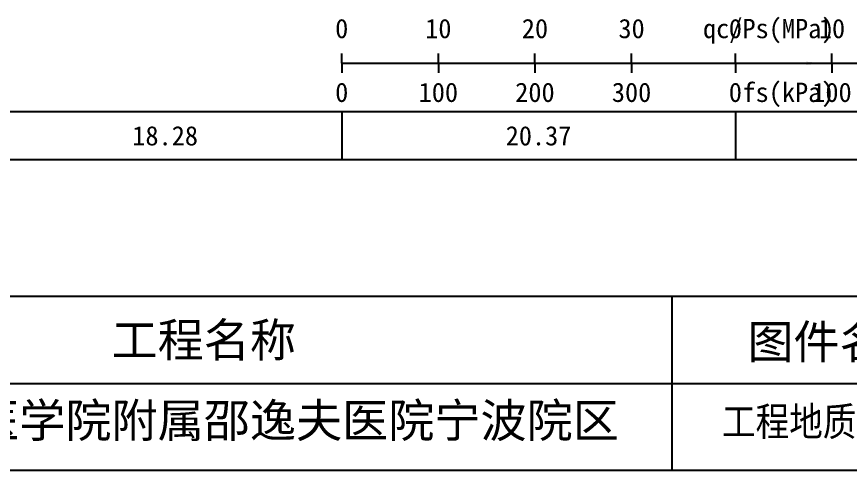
# Model space of a CAD drawing. Extents: x -37 to 3540, y -1485 to 297.
# Drawn here: x 3056.9 to 3143.2, y -282 to -235 of the extents above; entities that cross this region are included whole.
import ezdxf
from ezdxf.enums import TextEntityAlignment as Align

# ---------------------------------------------------------------- set-up
doc = ezdxf.new("R2010")
doc.units = 0
doc.layers.get('0').update_dxf_attribs({"linetype": 'CONTINUOUS'})
doc.layers.add('FRAME', color=7, linetype='CONTINUOUS')
doc.layers.add('RULER', color=7, linetype='CONTINUOUS')
doc.styles.add('ST', font='')
doc.styles.get('ST').set_extended_font_data('SimSun')

# ---------------------------------------------------------------- blocks, each defined once
blk = doc.blocks.new('图签_A3长')
for p, q in [((0, 18), (-380, 18)), ((-222.815, 0), (-222.815, 18)), ((-320, 9), (0, 9)), ((-380, 0), (0, 0))]:
    blk.add_line(p, q)
at = {"style": 'ST'}
for s, p in [('工程名称', (-271.3, 13.495)), ('图件名称', (-205.486, 13.297))]:
    blk.add_text(s, height=3.5, dxfattribs=at).set_placement(p, align=Align.MIDDLE_CENTER)
for tag, p in [('01＿单位名称', (-349.983, 8.358)), ('02＿工程名称', (-271.3, 5.161)), ('04＿工程编号', (-176.512, 4.653)), ('06＿图号', (-11.159, 4.911)), ('05＿日期', (-35.588, 4.653))]:
    blk.add_attdef(tag, text='', height=3.5, dxfattribs=at).set_placement(p, align=Align.MIDDLE_CENTER)
at = {"style": 'ST', "width": 0.85}
blk.add_attdef('03＿图件名称', text='', height=3, dxfattribs=at).set_placement((-205.486, 5.05), align=Align.MIDDLE_CENTER)
blk = doc.blocks.new('Arrow')
for points in [[(-3.984779, 0.348623), (0, 0), (-3.189535, 0)], [(-3.189535, 0), (0, 0), (-3.984779, -0.348623)]]:
    blk.add_solid(points)

msp = doc.modelspace()

# ---------------------------------------------------------------- linework, layer by layer
at = {"layer": 'FRAME', "linetype": 'Continuous'}
msp.add_line((2923.151, -282), (3334.122, -282), dxfattribs=at)
at = {"layer": 'RULER', "linetype": 'Continuous'}
for points in [[(3090.559, -239.868), (3090.559, -238.868)], [(3100.559, -239.868), (3100.559, -238.868)], [(3110.559, -239.868), (3110.559, -238.868)], [(3120.559, -239.868), (3120.559, -238.868)], [(3131.304, -239.868), (3131.304, -238.868)], [(3141.304, -239.868), (3141.304, -238.868)], [(3090.559, -239.868), (3140.559, -239.868)], [(3090.559, -239.868), (3090.559, -240.868)], [(3100.559, -239.868), (3100.559, -240.868)], [(3110.559, -239.868), (3110.559, -240.868)], [(3120.559, -239.868), (3120.559, -240.868)], [(3131.304, -239.868), (3181.304, -239.868)], [(3131.304, -239.868), (3131.304, -240.868)], [(3141.304, -239.868), (3141.304, -240.868)], [(3054.003, -244.868), (3090.559, -244.868), (3090.559, -249.868), (3054.003, -249.868)], [(3090.559, -244.868), (3131.304, -244.868), (3131.304, -249.868), (3090.559, -249.868)], [(3131.304, -244.868), (3176.303, -244.868), (3176.303, -249.868), (3131.304, -249.868)]]:
    msp.add_lwpolyline(points, dxfattribs=at)

# ---------------------------------------------------------------- block references
at = {"layer": 'FRAME'}
ref = msp.add_blockref('图签_A3长', (3347.577, -282), dxfattribs=at)
ref.add_attrib('02＿工程名称', '浙江大学医学院附属邵逸夫医院宁波院区', dxfattribs={"layer": '0', "height": 3.5, "style": 'ST'}).set_placement((3076.278, -276.839), align=Align.MIDDLE_CENTER)
ref.add_attrib('03＿图件名称', '工程地质剖面图', dxfattribs={"layer": '0', "height": 3, "style": 'ST', "width": 0.85}).set_placement((3142.091, -276.95), align=Align.MIDDLE_CENTER)
at = {"layer": 'RULER', "xscale": 0.5, "yscale": 0.5, "zscale": 0.5}
msp.add_blockref('Arrow', (3140.559, -239.868), dxfattribs=at)

# ---------------------------------------------------------------- texts
at = {"layer": 'RULER', "style": 'ST'}
for s, p in [('0', (3090.559, -237.868)), ('10', (3100.559, -237.868)), ('20', (3110.559, -237.868)), ('30', (3120.559, -237.868)), ('0', (3131.304, -237.868)), ('10', (3141.304, -237.868))]:
    msp.add_text(s, height=2, dxfattribs=at).set_placement(p, align=Align.BOTTOM_CENTER)
msp.add_text('qc/Ps(MPa)', height=2, dxfattribs=at).set_placement((3141.559, -237.868), align=Align.BOTTOM_RIGHT)
for s, p in [('0', (3090.559, -241.868)), ('100', (3100.559, -241.868)), ('200', (3110.559, -241.868)), ('300', (3120.559, -241.868)), ('0', (3131.304, -241.868)), ('100', (3141.304, -241.868))]:
    msp.add_text(s, height=2, dxfattribs=at).set_placement(p, align=Align.TOP_CENTER)
msp.add_text('fs(kPa)', height=2, dxfattribs=at).set_placement((3141.559, -241.868), align=Align.TOP_RIGHT)
for s, p in [('18.28', (3072.281, -247.368)), ('20.37', (3110.932, -247.368))]:
    msp.add_text(s, height=2, dxfattribs=at).set_placement(p, align=Align.MIDDLE_CENTER)

doc.saveas('drawing.dxf')
